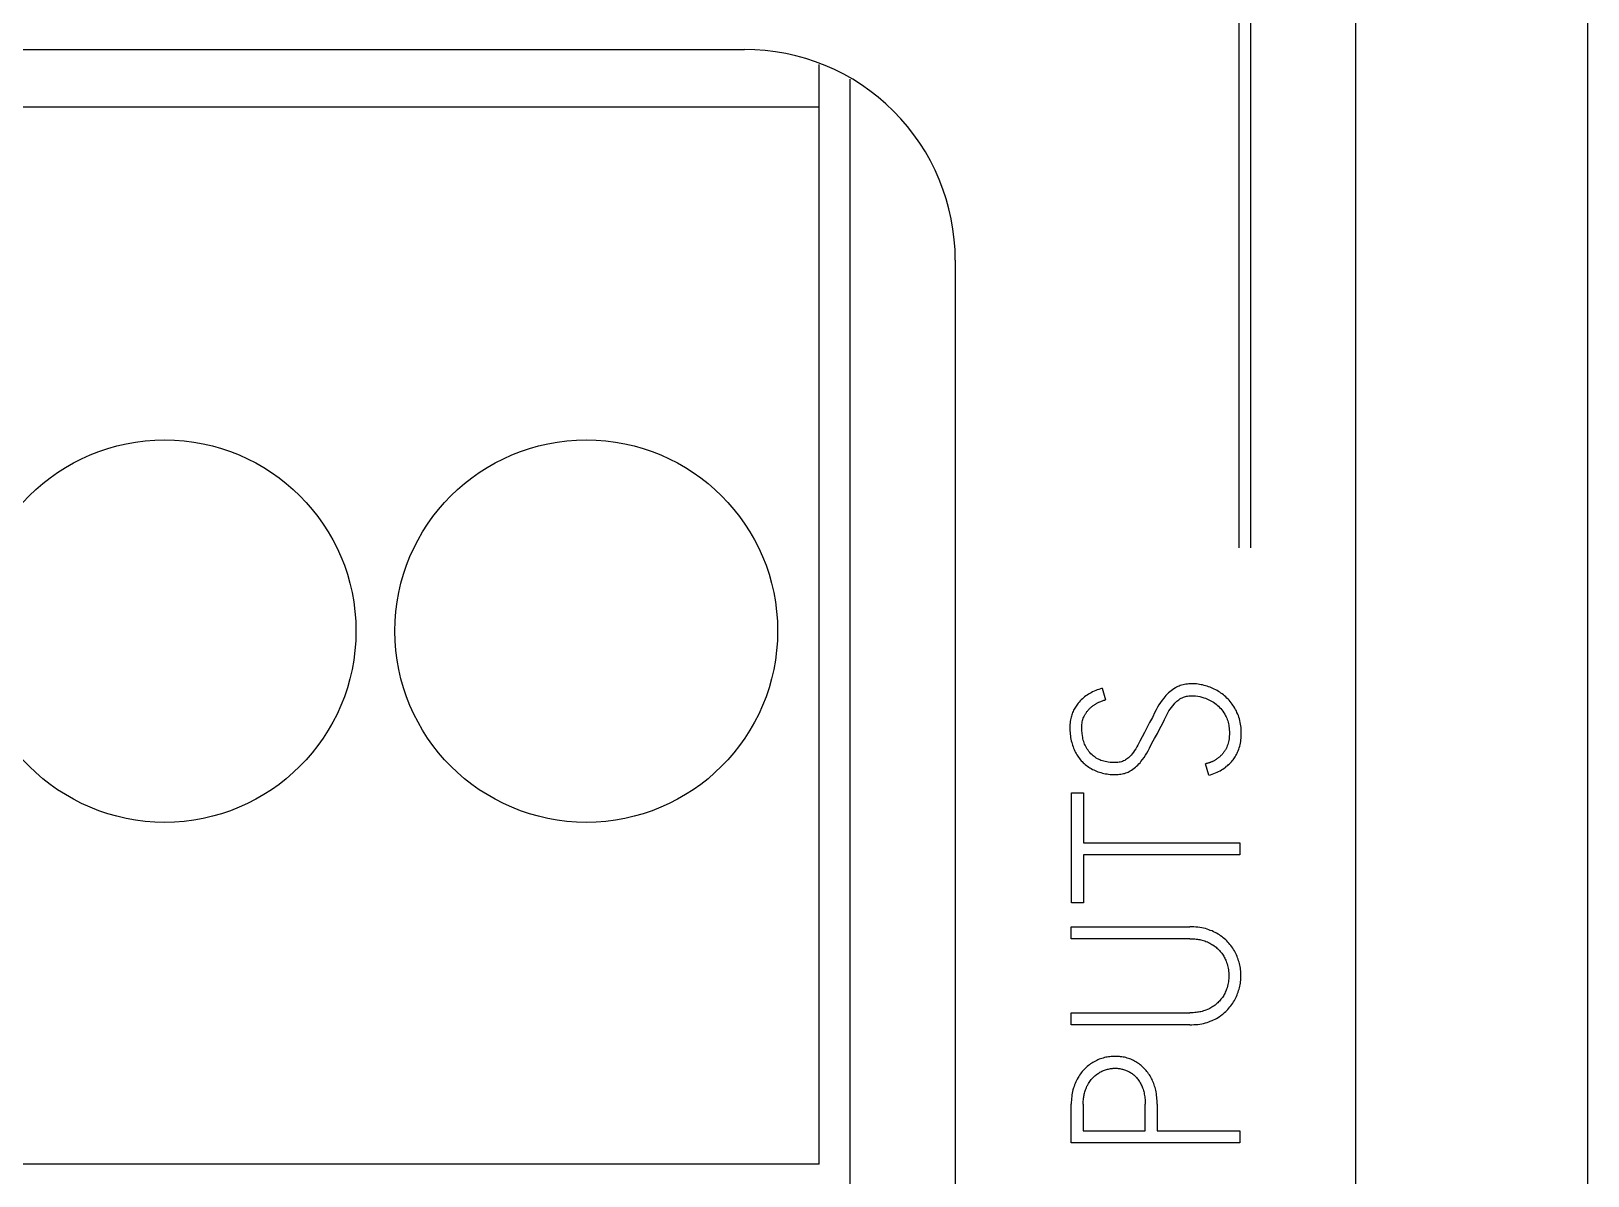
# Model space of a CAD drawing. Extents: x 867151 to 1787449, y -2071112 to -1028603.
# Drawn here: x 871243.68 to 871258.45, y -1032691.22 to -1032680.36 of the extents above; entities that cross this region are included whole.
import ezdxf

# ---------------------------------------------------------------- set-up
doc = ezdxf.new("R2010")
doc.units = 0
doc.header["$LTSCALE"] = 4
doc.header["$MEASUREMENT"] = 0
doc.layers.get('0').update_dxf_attribs({"linetype": 'CONTINUOUS'})
doc.layers.add('20000_FRONT_O', color=7, linetype='CONTINUOUS')

# ---------------------------------------------------------------- blocks, each defined once
blk = doc.blocks.new('A$C36C17930')
at = {"layer": '20000_FRONT_O', "color": 7, "linetype": 'Continuous'}
for p, q in [((45.001, 0.4), (45.001, 99.6)), ((42.801, 6.828), (42.801, 40.186)), ((41.801, 30.47), (41.801, 22.17)), ((41.691, 30.36), (41.691, 22.17)), ((8.001, 26.9), (37.001, 26.9)), ((37.711, 16.32), (37.711, 26.758)), ((38.001, 26.619), (38.001, 13.97)), ((37.711, 26.352), (9.291, 26.352)), ((39.001, 24.9), (39.001, 6.403)), ((40.348, 20.822), (40.333, 20.815)), ((40.363, 20.827), (40.348, 20.822)), ((40.379, 20.833), (40.363, 20.827)), ((40.394, 20.837), (40.379, 20.833)), ((40.394, 20.837), (40.425, 20.729)), ((41.061, 20.824), (41.048, 20.814)), ((41.075, 20.833), (41.061, 20.824)), ((41.089, 20.842), (41.075, 20.833)), ((41.1, 20.848), (41.089, 20.842)), ((41.111, 20.853), (41.1, 20.848)), ((41.123, 20.858), (41.111, 20.853)), ((41.135, 20.863), (41.123, 20.858)), ((41.148, 20.867), (41.135, 20.863)), ((41.161, 20.87), (41.148, 20.867)), ((41.174, 20.873), (41.161, 20.87)), ((41.187, 20.875), (41.174, 20.873)), ((41.202, 20.877), (41.187, 20.875)), ((41.217, 20.879), (41.202, 20.877)), ((41.231, 20.879), (41.217, 20.879)), ((41.246, 20.88), (41.231, 20.879)), ((41.261, 20.879), (41.246, 20.88)), ((41.275, 20.879), (41.261, 20.879)), ((41.289, 20.878), (41.275, 20.879)), ((41.304, 20.876), (41.289, 20.878)), ((41.318, 20.874), (41.304, 20.876)), ((41.332, 20.871), (41.318, 20.874)), ((41.347, 20.869), (41.332, 20.871)), ((41.361, 20.865), (41.347, 20.869)), ((41.375, 20.861), (41.361, 20.865)), ((41.389, 20.857), (41.375, 20.861)), ((41.403, 20.852), (41.389, 20.857)), ((41.417, 20.847), (41.403, 20.852)), ((41.431, 20.842), (41.417, 20.847)), ((41.445, 20.836), (41.431, 20.842)), ((41.458, 20.83), (41.445, 20.836)), ((41.471, 20.823), (41.458, 20.83)), ((41.484, 20.816), (41.471, 20.823)), ((40.153, 20.678), (40.147, 20.668)), ((40.16, 20.687), (40.153, 20.678)), ((40.168, 20.696), (40.16, 20.687)), ((40.177, 20.707), (40.168, 20.696)), ((40.186, 20.717), (40.177, 20.707)), ((40.196, 20.727), (40.186, 20.717)), ((40.207, 20.737), (40.196, 20.727)), ((40.217, 20.746), (40.207, 20.737)), ((40.228, 20.755), (40.217, 20.746)), ((40.24, 20.764), (40.228, 20.755)), ((40.252, 20.772), (40.24, 20.764)), ((40.265, 20.78), (40.252, 20.772)), ((40.278, 20.788), (40.265, 20.78)), ((40.291, 20.795), (40.278, 20.788)), ((40.304, 20.802), (40.291, 20.795)), ((40.318, 20.809), (40.304, 20.802)), ((40.305, 20.67), (40.31, 20.674)), ((40.31, 20.674), (40.315, 20.677)), ((40.315, 20.677), (40.32, 20.681)), ((40.333, 20.815), (40.318, 20.809)), ((40.32, 20.681), (40.325, 20.684)), ((40.325, 20.684), (40.33, 20.687)), ((40.33, 20.687), (40.335, 20.69)), ((40.335, 20.69), (40.34, 20.693)), ((40.34, 20.693), (40.345, 20.696)), ((40.345, 20.696), (40.35, 20.698)), ((40.35, 20.698), (40.355, 20.701)), ((40.355, 20.701), (40.364, 20.705)), ((40.364, 20.705), (40.372, 20.709)), ((40.372, 20.709), (40.38, 20.712)), ((40.38, 20.712), (40.388, 20.716)), ((40.388, 20.716), (40.396, 20.719)), ((40.396, 20.719), (40.404, 20.722)), ((40.404, 20.722), (40.411, 20.724)), ((40.411, 20.724), (40.418, 20.726)), ((40.418, 20.726), (40.425, 20.729)), ((40.933, 20.68), (40.92, 20.658)), ((40.948, 20.703), (40.933, 20.68)), ((40.962, 20.724), (40.948, 20.703)), ((40.978, 20.744), (40.962, 20.724)), ((40.988, 20.757), (40.978, 20.744)), ((40.999, 20.77), (40.988, 20.757)), ((41.011, 20.782), (40.999, 20.77)), ((41.023, 20.793), (41.011, 20.782)), ((41.035, 20.804), (41.023, 20.793)), ((41.048, 20.814), (41.035, 20.804)), ((41.063, 20.672), (41.076, 20.688)), ((41.076, 20.688), (41.084, 20.697)), ((41.084, 20.697), (41.093, 20.706)), ((41.093, 20.706), (41.103, 20.714)), ((41.103, 20.714), (41.112, 20.722)), ((41.112, 20.722), (41.122, 20.729)), ((41.122, 20.729), (41.132, 20.736)), ((41.132, 20.736), (41.143, 20.743)), ((41.143, 20.743), (41.154, 20.748)), ((41.154, 20.748), (41.165, 20.753)), ((41.165, 20.753), (41.174, 20.756)), ((41.174, 20.756), (41.184, 20.759)), ((41.184, 20.759), (41.193, 20.761)), ((41.193, 20.761), (41.203, 20.763)), ((41.203, 20.763), (41.217, 20.765)), ((41.217, 20.765), (41.232, 20.766)), ((41.232, 20.766), (41.246, 20.766)), ((41.246, 20.766), (41.264, 20.766)), ((41.264, 20.766), (41.281, 20.764)), ((41.281, 20.764), (41.3, 20.762)), ((41.3, 20.762), (41.319, 20.758)), ((41.319, 20.758), (41.339, 20.753)), ((41.339, 20.753), (41.359, 20.747)), ((41.359, 20.747), (41.373, 20.743)), ((41.373, 20.743), (41.387, 20.738)), ((41.387, 20.738), (41.4, 20.732)), ((41.4, 20.732), (41.413, 20.726)), ((41.413, 20.726), (41.426, 20.719)), ((41.426, 20.719), (41.438, 20.712)), ((41.438, 20.712), (41.451, 20.704)), ((41.451, 20.704), (41.463, 20.695)), ((41.463, 20.695), (41.475, 20.686)), ((41.475, 20.686), (41.486, 20.677)), ((41.497, 20.808), (41.484, 20.816)), ((41.486, 20.677), (41.498, 20.666)), ((41.509, 20.8), (41.497, 20.808)), ((41.521, 20.792), (41.509, 20.8)), ((41.533, 20.783), (41.521, 20.792)), ((41.545, 20.774), (41.533, 20.783)), ((41.556, 20.765), (41.545, 20.774)), ((41.567, 20.755), (41.556, 20.765)), ((41.578, 20.745), (41.567, 20.755)), ((41.588, 20.734), (41.578, 20.745)), ((41.598, 20.723), (41.588, 20.734)), ((41.608, 20.712), (41.598, 20.723)), ((41.617, 20.7), (41.608, 20.712)), ((41.626, 20.688), (41.617, 20.7)), ((41.635, 20.676), (41.626, 20.688)), ((41.643, 20.663), (41.635, 20.676)), ((40.094, 20.538), (40.092, 20.523)), ((40.097, 20.551), (40.094, 20.538)), ((40.099, 20.563), (40.097, 20.551)), ((40.102, 20.574), (40.099, 20.563)), ((40.106, 20.585), (40.102, 20.574)), ((40.11, 20.596), (40.106, 20.585)), ((40.114, 20.607), (40.11, 20.596)), ((40.118, 20.618), (40.114, 20.607)), ((40.123, 20.628), (40.118, 20.618)), ((40.129, 20.638), (40.123, 20.628)), ((40.134, 20.649), (40.129, 20.638)), ((40.14, 20.659), (40.134, 20.649)), ((40.147, 20.668), (40.14, 20.659)), ((40.206, 20.518), (40.208, 20.53)), ((40.208, 20.53), (40.211, 20.542)), ((40.211, 20.542), (40.215, 20.553)), ((40.215, 20.553), (40.219, 20.564)), ((40.219, 20.564), (40.224, 20.574)), ((40.224, 20.574), (40.227, 20.579)), ((40.227, 20.579), (40.229, 20.584)), ((40.229, 20.584), (40.232, 20.589)), ((40.232, 20.589), (40.235, 20.594)), ((40.235, 20.594), (40.238, 20.598)), ((40.238, 20.598), (40.241, 20.603)), ((40.241, 20.603), (40.244, 20.608)), ((40.244, 20.608), (40.247, 20.612)), ((40.247, 20.612), (40.25, 20.616)), ((40.25, 20.616), (40.254, 20.62)), ((40.254, 20.62), (40.257, 20.625)), ((40.257, 20.625), (40.26, 20.629)), ((40.26, 20.629), (40.264, 20.633)), ((40.264, 20.633), (40.267, 20.636)), ((40.267, 20.636), (40.271, 20.64)), ((40.271, 20.64), (40.274, 20.644)), ((40.274, 20.644), (40.278, 20.647)), ((40.278, 20.647), (40.282, 20.651)), ((40.282, 20.651), (40.287, 20.655)), ((40.287, 20.655), (40.291, 20.659)), ((40.291, 20.659), (40.296, 20.663)), ((40.296, 20.663), (40.301, 20.667)), ((40.301, 20.667), (40.305, 20.67)), ((40.87, 20.56), (40.844, 20.511)), ((40.894, 20.61), (40.87, 20.56)), ((40.907, 20.634), (40.894, 20.61)), ((40.92, 20.658), (40.907, 20.634)), ((40.965, 20.499), (40.985, 20.542)), ((40.985, 20.542), (41.006, 20.584)), ((41.006, 20.584), (41.017, 20.603)), ((41.017, 20.603), (41.028, 20.622)), ((41.028, 20.622), (41.039, 20.639)), ((41.039, 20.639), (41.051, 20.656)), ((41.051, 20.656), (41.063, 20.672)), ((41.498, 20.666), (41.508, 20.656)), ((41.508, 20.656), (41.519, 20.644)), ((41.519, 20.644), (41.529, 20.632)), ((41.529, 20.632), (41.538, 20.619)), ((41.538, 20.619), (41.548, 20.605)), ((41.548, 20.605), (41.557, 20.591)), ((41.557, 20.591), (41.565, 20.577)), ((41.565, 20.577), (41.571, 20.565)), ((41.571, 20.565), (41.576, 20.553)), ((41.576, 20.553), (41.581, 20.541)), ((41.581, 20.541), (41.585, 20.528)), ((41.585, 20.528), (41.589, 20.515)), ((41.652, 20.65), (41.643, 20.663)), ((41.659, 20.636), (41.652, 20.65)), ((41.667, 20.622), (41.659, 20.636)), ((41.673, 20.608), (41.667, 20.622)), ((41.68, 20.593), (41.673, 20.608)), ((41.686, 20.578), (41.68, 20.593)), ((41.691, 20.562), (41.686, 20.578)), ((41.696, 20.547), (41.691, 20.562)), ((41.701, 20.531), (41.696, 20.547)), ((41.704, 20.514), (41.701, 20.531)), ((40.089, 20.495), (40.088, 20.481)), ((40.088, 20.481), (40.088, 20.467)), ((40.088, 20.467), (40.088, 20.45)), ((40.088, 20.45), (40.089, 20.434)), ((40.09, 20.509), (40.089, 20.495)), ((40.089, 20.434), (40.09, 20.417)), ((40.092, 20.523), (40.09, 20.509)), ((40.09, 20.417), (40.091, 20.401)), ((40.091, 20.401), (40.093, 20.385)), ((40.093, 20.385), (40.095, 20.37)), ((40.201, 20.48), (40.202, 20.493)), ((40.201, 20.467), (40.201, 20.48)), ((40.202, 20.439), (40.201, 20.467)), ((40.202, 20.493), (40.204, 20.506)), ((40.205, 20.408), (40.202, 20.439)), ((40.204, 20.506), (40.206, 20.518)), ((40.207, 20.389), (40.205, 20.408)), ((40.21, 20.371), (40.207, 20.389)), ((40.795, 20.419), (40.773, 20.377)), ((40.818, 20.462), (40.795, 20.419)), ((40.844, 20.511), (40.818, 20.462)), ((40.892, 20.362), (40.918, 20.409)), ((40.918, 20.409), (40.942, 20.454)), ((40.942, 20.454), (40.965, 20.499)), ((41.589, 20.515), (41.592, 20.501)), ((41.592, 20.501), (41.595, 20.487)), ((41.595, 20.487), (41.597, 20.473)), ((41.597, 20.473), (41.599, 20.458)), ((41.599, 20.458), (41.6, 20.442)), ((41.6, 20.384), (41.599, 20.37)), ((41.6, 20.442), (41.601, 20.427)), ((41.601, 20.398), (41.6, 20.384)), ((41.601, 20.427), (41.601, 20.411)), ((41.601, 20.411), (41.601, 20.398)), ((41.707, 20.498), (41.704, 20.514)), ((41.71, 20.481), (41.707, 20.498)), ((41.712, 20.464), (41.71, 20.481)), ((41.713, 20.446), (41.712, 20.464)), ((41.712, 20.363), (41.714, 20.379)), ((41.714, 20.429), (41.713, 20.446)), ((41.714, 20.411), (41.714, 20.429)), ((41.714, 20.395), (41.714, 20.411)), ((41.714, 20.379), (41.714, 20.395)), ((40.095, 20.37), (40.098, 20.354)), ((40.098, 20.354), (40.101, 20.339)), ((40.101, 20.339), (40.105, 20.324)), ((40.105, 20.324), (40.109, 20.31)), ((40.109, 20.31), (40.113, 20.296)), ((40.113, 20.296), (40.118, 20.281)), ((40.118, 20.281), (40.123, 20.268)), ((40.123, 20.268), (40.128, 20.255)), ((40.128, 20.255), (40.134, 20.242)), ((40.134, 20.242), (40.141, 20.229)), ((40.212, 20.359), (40.21, 20.371)), ((40.215, 20.346), (40.212, 20.359)), ((40.219, 20.333), (40.215, 20.346)), ((40.223, 20.321), (40.219, 20.333)), ((40.227, 20.308), (40.223, 20.321)), ((40.233, 20.296), (40.227, 20.308)), ((40.239, 20.284), (40.233, 20.296)), ((40.245, 20.272), (40.239, 20.284)), ((40.252, 20.26), (40.245, 20.272)), ((40.26, 20.249), (40.252, 20.26)), ((40.268, 20.237), (40.26, 20.249)), ((40.278, 20.227), (40.268, 20.237)), ((40.69, 20.23), (40.679, 20.216)), ((40.701, 20.246), (40.69, 20.23)), ((40.712, 20.262), (40.701, 20.246)), ((40.722, 20.28), (40.712, 20.262)), ((40.732, 20.297), (40.722, 20.28)), ((40.752, 20.336), (40.732, 20.297)), ((40.773, 20.377), (40.752, 20.336)), ((40.818, 20.223), (40.83, 20.245)), ((40.83, 20.245), (40.842, 20.268)), ((40.842, 20.268), (40.866, 20.315)), ((40.866, 20.315), (40.892, 20.362)), ((41.549, 20.231), (41.546, 20.227)), ((41.552, 20.236), (41.549, 20.231)), ((41.555, 20.24), (41.552, 20.236)), ((41.558, 20.244), (41.555, 20.24)), ((41.561, 20.249), (41.558, 20.244)), ((41.564, 20.254), (41.561, 20.249)), ((41.567, 20.258), (41.564, 20.254)), ((41.569, 20.263), (41.567, 20.258)), ((41.572, 20.268), (41.569, 20.263)), ((41.574, 20.273), (41.572, 20.268)), ((41.576, 20.277), (41.574, 20.273)), ((41.581, 20.29), (41.576, 20.277)), ((41.586, 20.303), (41.581, 20.29)), ((41.59, 20.316), (41.586, 20.303)), ((41.593, 20.329), (41.59, 20.316)), ((41.596, 20.343), (41.593, 20.329)), ((41.598, 20.356), (41.596, 20.343)), ((41.599, 20.37), (41.598, 20.356)), ((41.674, 20.221), (41.679, 20.232)), ((41.679, 20.232), (41.685, 20.245)), ((41.685, 20.245), (41.69, 20.259)), ((41.69, 20.259), (41.695, 20.273)), ((41.695, 20.273), (41.699, 20.287)), ((41.699, 20.287), (41.703, 20.302)), ((41.703, 20.302), (41.706, 20.316)), ((41.706, 20.316), (41.708, 20.332)), ((41.708, 20.332), (41.711, 20.348)), ((41.711, 20.348), (41.712, 20.363)), ((40.141, 20.229), (40.147, 20.217)), ((40.147, 20.217), (40.154, 20.205)), ((40.154, 20.205), (40.162, 20.193)), ((40.162, 20.193), (40.17, 20.182)), ((40.17, 20.182), (40.178, 20.171)), ((40.178, 20.171), (40.186, 20.161)), ((40.186, 20.161), (40.195, 20.15)), ((40.195, 20.15), (40.204, 20.141)), ((40.204, 20.141), (40.214, 20.131)), ((40.214, 20.131), (40.224, 20.122)), ((40.224, 20.122), (40.234, 20.113)), ((40.234, 20.113), (40.245, 20.105)), ((40.245, 20.105), (40.256, 20.097)), ((40.256, 20.097), (40.267, 20.089)), ((40.267, 20.089), (40.278, 20.082)), ((40.288, 20.216), (40.278, 20.227)), ((40.298, 20.206), (40.288, 20.216)), ((40.31, 20.196), (40.298, 20.206)), ((40.319, 20.189), (40.31, 20.196)), ((40.329, 20.182), (40.319, 20.189)), ((40.338, 20.175), (40.329, 20.182)), ((40.349, 20.169), (40.338, 20.175)), ((40.36, 20.163), (40.349, 20.169)), ((40.372, 20.158), (40.36, 20.163)), ((40.383, 20.153), (40.372, 20.158)), ((40.396, 20.148), (40.383, 20.153)), ((40.409, 20.144), (40.396, 20.148)), ((40.424, 20.141), (40.409, 20.144)), ((40.438, 20.138), (40.424, 20.141)), ((40.452, 20.136), (40.438, 20.138)), ((40.469, 20.134), (40.452, 20.136)), ((40.485, 20.132), (40.469, 20.134)), ((40.502, 20.132), (40.485, 20.132)), ((40.518, 20.132), (40.502, 20.132)), ((40.531, 20.132), (40.518, 20.132)), ((40.543, 20.133), (40.531, 20.132)), ((40.555, 20.135), (40.543, 20.133)), ((40.566, 20.137), (40.555, 20.135)), ((40.577, 20.14), (40.566, 20.137)), ((40.588, 20.143), (40.577, 20.14)), ((40.598, 20.148), (40.588, 20.143)), ((40.608, 20.153), (40.598, 20.148)), ((40.617, 20.158), (40.608, 20.153)), ((40.626, 20.164), (40.617, 20.158)), ((40.635, 20.171), (40.626, 20.164)), ((40.643, 20.178), (40.635, 20.171)), ((40.652, 20.186), (40.643, 20.178)), ((40.66, 20.194), (40.652, 20.186)), ((40.668, 20.202), (40.66, 20.194)), ((40.679, 20.216), (40.668, 20.202)), ((40.697, 20.078), (40.709, 20.088)), ((40.709, 20.088), (40.72, 20.098)), ((40.72, 20.098), (40.731, 20.108)), ((40.731, 20.108), (40.742, 20.119)), ((40.742, 20.119), (40.753, 20.131)), ((40.753, 20.131), (40.762, 20.143)), ((40.762, 20.143), (40.777, 20.162)), ((40.777, 20.162), (40.791, 20.181)), ((40.791, 20.181), (40.805, 20.202)), ((40.805, 20.202), (40.818, 20.223)), ((41.38, 20.122), (41.375, 20.121)), ((41.406, 20.012), (41.375, 20.121)), ((41.385, 20.123), (41.38, 20.122)), ((41.391, 20.124), (41.385, 20.123)), ((41.396, 20.125), (41.391, 20.124)), ((41.401, 20.127), (41.396, 20.125)), ((41.406, 20.129), (41.401, 20.127)), ((41.411, 20.13), (41.406, 20.129)), ((41.416, 20.132), (41.411, 20.13)), ((41.421, 20.134), (41.416, 20.132)), ((41.426, 20.136), (41.421, 20.134)), ((41.431, 20.138), (41.426, 20.136)), ((41.436, 20.14), (41.431, 20.138)), ((41.441, 20.143), (41.436, 20.14)), ((41.446, 20.145), (41.441, 20.143)), ((41.451, 20.147), (41.446, 20.145)), ((41.456, 20.15), (41.451, 20.147)), ((41.46, 20.153), (41.456, 20.15)), ((41.465, 20.155), (41.46, 20.153)), ((41.47, 20.158), (41.465, 20.155)), ((41.474, 20.161), (41.47, 20.158)), ((41.479, 20.164), (41.474, 20.161)), ((41.483, 20.167), (41.479, 20.164)), ((41.488, 20.17), (41.483, 20.167)), ((41.492, 20.174), (41.488, 20.17)), ((41.496, 20.177), (41.492, 20.174)), ((41.501, 20.18), (41.496, 20.177)), ((41.505, 20.184), (41.501, 20.18)), ((41.509, 20.188), (41.505, 20.184)), ((41.513, 20.191), (41.509, 20.188)), ((41.517, 20.195), (41.513, 20.191)), ((41.521, 20.199), (41.517, 20.195)), ((41.525, 20.202), (41.521, 20.199)), ((41.528, 20.206), (41.525, 20.202)), ((41.532, 20.21), (41.528, 20.206)), ((41.536, 20.214), (41.532, 20.21)), ((41.539, 20.219), (41.536, 20.214)), ((41.543, 20.223), (41.539, 20.219)), ((41.546, 20.227), (41.543, 20.223)), ((41.551, 20.079), (41.563, 20.087)), ((41.563, 20.087), (41.575, 20.097)), ((41.575, 20.097), (41.585, 20.105)), ((41.585, 20.105), (41.594, 20.113)), ((41.594, 20.113), (41.603, 20.121)), ((41.603, 20.121), (41.612, 20.13)), ((41.612, 20.13), (41.62, 20.139)), ((41.62, 20.139), (41.628, 20.149)), ((41.628, 20.149), (41.636, 20.158)), ((41.636, 20.158), (41.643, 20.168)), ((41.643, 20.168), (41.65, 20.178)), ((41.65, 20.178), (41.657, 20.188)), ((41.657, 20.188), (41.663, 20.199)), ((41.663, 20.199), (41.669, 20.21)), ((41.669, 20.21), (41.674, 20.221)), ((40.278, 20.082), (40.29, 20.075)), ((40.29, 20.075), (40.302, 20.068)), ((40.302, 20.068), (40.315, 20.062)), ((40.315, 20.062), (40.328, 20.056)), ((40.328, 20.056), (40.341, 20.051)), ((40.341, 20.051), (40.354, 20.045)), ((40.354, 20.045), (40.368, 20.041)), ((40.368, 20.041), (40.382, 20.037)), ((40.382, 20.037), (40.396, 20.033)), ((40.396, 20.033), (40.411, 20.029)), ((40.411, 20.029), (40.425, 20.026)), ((40.425, 20.026), (40.44, 20.024)), ((40.44, 20.024), (40.455, 20.022)), ((40.455, 20.022), (40.471, 20.02)), ((40.471, 20.02), (40.487, 20.019)), ((40.487, 20.019), (40.503, 20.019)), ((40.503, 20.019), (40.518, 20.018)), ((40.518, 20.018), (40.532, 20.019)), ((40.532, 20.019), (40.545, 20.019)), ((40.545, 20.019), (40.558, 20.021)), ((40.558, 20.021), (40.572, 20.022)), ((40.572, 20.022), (40.584, 20.024)), ((40.584, 20.024), (40.596, 20.027)), ((40.596, 20.027), (40.607, 20.03)), ((40.607, 20.03), (40.619, 20.034)), ((40.619, 20.034), (40.63, 20.038)), ((40.63, 20.038), (40.64, 20.042)), ((40.64, 20.042), (40.65, 20.047)), ((40.65, 20.047), (40.66, 20.053)), ((40.66, 20.053), (40.673, 20.061)), ((40.673, 20.061), (40.685, 20.069)), ((40.685, 20.069), (40.697, 20.078)), ((41.406, 20.012), (41.422, 20.017)), ((41.422, 20.017), (41.437, 20.022)), ((41.437, 20.022), (41.453, 20.028)), ((41.453, 20.028), (41.468, 20.034)), ((41.468, 20.034), (41.484, 20.041)), ((41.484, 20.041), (41.499, 20.048)), ((41.499, 20.048), (41.512, 20.055)), ((41.512, 20.055), (41.525, 20.062)), ((41.525, 20.062), (41.538, 20.07)), ((41.538, 20.07), (41.551, 20.079)), ((40.103, 18.8), (40.103, 19.845)), ((40.103, 19.845), (40.217, 19.845)), ((40.217, 19.845), (40.217, 19.37)), ((40.217, 19.37), (41.701, 19.37)), ((41.701, 19.37), (41.701, 19.257)), ((40.217, 19.257), (40.217, 18.8)), ((41.701, 19.257), (40.217, 19.257)), ((40.217, 18.8), (40.103, 18.8)), ((40.099, 18.461), (40.099, 18.574)), ((40.099, 18.574), (41.226, 18.574)), ((41.226, 18.461), (40.099, 18.461)), ((41.245, 18.574), (41.226, 18.574)), ((41.226, 18.461), (41.241, 18.46)), ((41.241, 18.46), (41.257, 18.46)), ((41.265, 18.573), (41.245, 18.574)), ((41.257, 18.46), (41.272, 18.459)), ((41.284, 18.571), (41.265, 18.573)), ((41.272, 18.459), (41.287, 18.457)), ((41.303, 18.569), (41.284, 18.571)), ((41.32, 18.567), (41.303, 18.569)), ((41.338, 18.564), (41.32, 18.567)), ((41.355, 18.56), (41.338, 18.564)), ((41.373, 18.556), (41.355, 18.56)), ((41.389, 18.551), (41.373, 18.556)), ((41.405, 18.546), (41.389, 18.551)), ((41.42, 18.54), (41.405, 18.546)), ((41.436, 18.534), (41.42, 18.54)), ((41.45, 18.527), (41.436, 18.534)), ((41.465, 18.52), (41.45, 18.527)), ((41.479, 18.512), (41.465, 18.52)), ((41.493, 18.504), (41.479, 18.512)), ((41.506, 18.496), (41.493, 18.504)), ((41.518, 18.488), (41.506, 18.496)), ((41.531, 18.479), (41.518, 18.488)), ((41.543, 18.469), (41.531, 18.479)), ((41.554, 18.46), (41.543, 18.469)), ((41.566, 18.45), (41.554, 18.46)), ((41.287, 18.457), (41.298, 18.456)), ((41.298, 18.456), (41.309, 18.454)), ((41.309, 18.454), (41.32, 18.452)), ((41.32, 18.452), (41.331, 18.45)), ((41.331, 18.45), (41.342, 18.447)), ((41.342, 18.447), (41.355, 18.443)), ((41.355, 18.443), (41.367, 18.439)), ((41.367, 18.439), (41.379, 18.435)), ((41.379, 18.435), (41.392, 18.43)), ((41.392, 18.43), (41.403, 18.424)), ((41.403, 18.424), (41.414, 18.419)), ((41.414, 18.419), (41.425, 18.413)), ((41.425, 18.413), (41.435, 18.407)), ((41.435, 18.407), (41.445, 18.401)), ((41.445, 18.401), (41.455, 18.394)), ((41.455, 18.394), (41.465, 18.387)), ((41.465, 18.387), (41.474, 18.38)), ((41.474, 18.38), (41.483, 18.372)), ((41.483, 18.372), (41.491, 18.365)), ((41.491, 18.365), (41.499, 18.357)), ((41.499, 18.357), (41.507, 18.349)), ((41.507, 18.349), (41.514, 18.34)), ((41.514, 18.34), (41.521, 18.332)), ((41.521, 18.332), (41.528, 18.323)), ((41.528, 18.323), (41.535, 18.314)), ((41.535, 18.314), (41.541, 18.305)), ((41.576, 18.439), (41.566, 18.45)), ((41.587, 18.428), (41.576, 18.439)), ((41.597, 18.418), (41.587, 18.428)), ((41.606, 18.406), (41.597, 18.418)), ((41.615, 18.395), (41.606, 18.406)), ((41.624, 18.383), (41.615, 18.395)), ((41.632, 18.371), (41.624, 18.383)), ((41.64, 18.359), (41.632, 18.371)), ((41.648, 18.346), (41.64, 18.359)), ((41.655, 18.333), (41.648, 18.346)), ((41.662, 18.32), (41.655, 18.333)), ((41.668, 18.307), (41.662, 18.32)), ((41.541, 18.305), (41.547, 18.295)), ((41.547, 18.295), (41.552, 18.286)), ((41.552, 18.286), (41.557, 18.276)), ((41.557, 18.276), (41.562, 18.266)), ((41.562, 18.266), (41.567, 18.256)), ((41.567, 18.256), (41.571, 18.246)), ((41.571, 18.246), (41.575, 18.235)), ((41.575, 18.235), (41.579, 18.222)), ((41.579, 18.222), (41.583, 18.208)), ((41.583, 18.208), (41.587, 18.193)), ((41.587, 18.193), (41.59, 18.18)), ((41.59, 18.18), (41.592, 18.166)), ((41.592, 18.166), (41.594, 18.152)), ((41.674, 18.293), (41.668, 18.307)), ((41.679, 18.28), (41.674, 18.293)), ((41.684, 18.266), (41.679, 18.28)), ((41.688, 18.252), (41.684, 18.266)), ((41.693, 18.238), (41.688, 18.252)), ((41.696, 18.224), (41.693, 18.238)), ((41.699, 18.21), (41.696, 18.224)), ((41.702, 18.196), (41.699, 18.21)), ((41.705, 18.182), (41.702, 18.196)), ((41.707, 18.167), (41.705, 18.182)), ((41.708, 18.153), (41.707, 18.167)), ((41.587, 18.025), (41.583, 18.01)), ((41.59, 18.039), (41.587, 18.025)), ((41.592, 18.053), (41.59, 18.039)), ((41.594, 18.067), (41.592, 18.053)), ((41.594, 18.152), (41.596, 18.138)), ((41.596, 18.081), (41.594, 18.067)), ((41.596, 18.138), (41.597, 18.124)), ((41.597, 18.096), (41.596, 18.081)), ((41.597, 18.124), (41.597, 18.11)), ((41.597, 18.11), (41.597, 18.096)), ((41.699, 18.01), (41.702, 18.024)), ((41.702, 18.024), (41.705, 18.038)), ((41.705, 18.038), (41.707, 18.053)), ((41.707, 18.053), (41.708, 18.067)), ((41.709, 18.139), (41.708, 18.153)), ((41.708, 18.067), (41.709, 18.081)), ((41.71, 18.124), (41.709, 18.139)), ((41.709, 18.081), (41.71, 18.096)), ((41.71, 18.11), (41.71, 18.124)), ((41.71, 18.096), (41.71, 18.11)), ((41.507, 17.869), (41.499, 17.861)), ((41.514, 17.878), (41.507, 17.869)), ((41.521, 17.886), (41.514, 17.878)), ((41.528, 17.895), (41.521, 17.886)), ((41.535, 17.904), (41.528, 17.895)), ((41.541, 17.913), (41.535, 17.904)), ((41.547, 17.922), (41.541, 17.913)), ((41.552, 17.932), (41.547, 17.922)), ((41.557, 17.942), (41.552, 17.932)), ((41.562, 17.952), (41.557, 17.942)), ((41.567, 17.962), (41.562, 17.952)), ((41.571, 17.972), (41.567, 17.962)), ((41.575, 17.982), (41.571, 17.972)), ((41.579, 17.996), (41.575, 17.982)), ((41.583, 18.01), (41.579, 17.996)), ((41.64, 17.861), (41.648, 17.874)), ((41.648, 17.874), (41.655, 17.887)), ((41.655, 17.887), (41.662, 17.9)), ((41.662, 17.9), (41.668, 17.913)), ((41.668, 17.913), (41.674, 17.927)), ((41.674, 17.927), (41.679, 17.94)), ((41.679, 17.94), (41.684, 17.954)), ((41.684, 17.954), (41.688, 17.968)), ((41.688, 17.968), (41.693, 17.982)), ((41.693, 17.982), (41.696, 17.996)), ((41.696, 17.996), (41.699, 18.01)), ((40.099, 17.644), (40.099, 17.757)), ((40.099, 17.757), (41.226, 17.757)), ((41.241, 17.757), (41.226, 17.757)), ((41.257, 17.758), (41.241, 17.757)), ((41.272, 17.759), (41.257, 17.758)), ((41.287, 17.761), (41.272, 17.759)), ((41.298, 17.762), (41.287, 17.761)), ((41.309, 17.764), (41.298, 17.762)), ((41.32, 17.766), (41.309, 17.764)), ((41.331, 17.768), (41.32, 17.766)), ((41.342, 17.771), (41.331, 17.768)), ((41.355, 17.775), (41.342, 17.771)), ((41.367, 17.779), (41.355, 17.775)), ((41.379, 17.783), (41.367, 17.779)), ((41.392, 17.788), (41.379, 17.783)), ((41.403, 17.793), (41.392, 17.788)), ((41.414, 17.799), (41.403, 17.793)), ((41.425, 17.805), (41.414, 17.799)), ((41.435, 17.811), (41.425, 17.805)), ((41.445, 17.817), (41.435, 17.811)), ((41.455, 17.824), (41.445, 17.817)), ((41.465, 17.831), (41.455, 17.824)), ((41.474, 17.838), (41.465, 17.831)), ((41.483, 17.845), (41.474, 17.838)), ((41.491, 17.853), (41.483, 17.845)), ((41.499, 17.861), (41.491, 17.853)), ((41.493, 17.714), (41.506, 17.722)), ((41.506, 17.722), (41.518, 17.73)), ((41.518, 17.73), (41.531, 17.74)), ((41.531, 17.74), (41.543, 17.749)), ((41.543, 17.749), (41.554, 17.759)), ((41.554, 17.759), (41.566, 17.769)), ((41.566, 17.769), (41.576, 17.78)), ((41.576, 17.78), (41.587, 17.79)), ((41.587, 17.79), (41.597, 17.802)), ((41.597, 17.802), (41.606, 17.813)), ((41.606, 17.813), (41.615, 17.825)), ((41.615, 17.825), (41.624, 17.837)), ((41.624, 17.837), (41.632, 17.849)), ((41.632, 17.849), (41.64, 17.861)), ((41.226, 17.644), (40.099, 17.644)), ((41.226, 17.644), (41.245, 17.644)), ((41.245, 17.644), (41.265, 17.645)), ((41.265, 17.645), (41.284, 17.646)), ((41.284, 17.646), (41.303, 17.648)), ((41.303, 17.648), (41.32, 17.651)), ((41.32, 17.651), (41.338, 17.654)), ((41.338, 17.654), (41.355, 17.657)), ((41.355, 17.657), (41.373, 17.662)), ((41.373, 17.662), (41.389, 17.666)), ((41.389, 17.666), (41.405, 17.672)), ((41.405, 17.672), (41.42, 17.678)), ((41.42, 17.678), (41.436, 17.684)), ((41.436, 17.684), (41.45, 17.691)), ((41.45, 17.691), (41.465, 17.698)), ((41.465, 17.698), (41.479, 17.705)), ((41.479, 17.705), (41.493, 17.714)), ((40.296, 17.28), (40.285, 17.272)), ((40.307, 17.287), (40.296, 17.28)), ((40.318, 17.293), (40.307, 17.287)), ((40.33, 17.299), (40.318, 17.293)), ((40.342, 17.305), (40.33, 17.299)), ((40.354, 17.311), (40.342, 17.305)), ((40.366, 17.316), (40.354, 17.311)), ((40.379, 17.32), (40.366, 17.316)), ((40.391, 17.324), (40.379, 17.32)), ((40.404, 17.328), (40.391, 17.324)), ((40.416, 17.332), (40.404, 17.328)), ((40.429, 17.335), (40.416, 17.332)), ((40.441, 17.337), (40.429, 17.335)), ((40.454, 17.339), (40.441, 17.337)), ((40.467, 17.341), (40.454, 17.339)), ((40.48, 17.343), (40.467, 17.341)), ((40.493, 17.344), (40.48, 17.343)), ((40.505, 17.344), (40.493, 17.344)), ((40.518, 17.344), (40.505, 17.344)), ((40.531, 17.344), (40.518, 17.344)), ((40.544, 17.344), (40.531, 17.344)), ((40.557, 17.343), (40.544, 17.344)), ((40.569, 17.341), (40.557, 17.343)), ((40.582, 17.339), (40.569, 17.341)), ((40.594, 17.337), (40.582, 17.339)), ((40.607, 17.335), (40.594, 17.337)), ((40.619, 17.332), (40.607, 17.335)), ((40.631, 17.328), (40.619, 17.332)), ((40.643, 17.324), (40.631, 17.328)), ((40.655, 17.32), (40.643, 17.324)), ((40.667, 17.316), (40.655, 17.32)), ((40.679, 17.311), (40.667, 17.316)), ((40.69, 17.305), (40.679, 17.311)), ((40.702, 17.299), (40.69, 17.305)), ((40.713, 17.293), (40.702, 17.299)), ((40.724, 17.286), (40.713, 17.293)), ((40.734, 17.279), (40.724, 17.286)), ((40.745, 17.272), (40.734, 17.279)), ((40.157, 17.129), (40.15, 17.115)), ((40.165, 17.142), (40.157, 17.129)), ((40.172, 17.154), (40.165, 17.142)), ((40.18, 17.166), (40.172, 17.154)), ((40.188, 17.178), (40.18, 17.166)), ((40.196, 17.189), (40.188, 17.178)), ((40.205, 17.2), (40.196, 17.189)), ((40.214, 17.21), (40.205, 17.2)), ((40.223, 17.22), (40.214, 17.21)), ((40.233, 17.23), (40.223, 17.22)), ((40.243, 17.239), (40.233, 17.23)), ((40.253, 17.248), (40.243, 17.239)), ((40.263, 17.257), (40.253, 17.248)), ((40.274, 17.265), (40.263, 17.257)), ((40.285, 17.272), (40.274, 17.265)), ((40.29, 17.123), (40.297, 17.131)), ((40.297, 17.131), (40.304, 17.138)), ((40.304, 17.138), (40.311, 17.146)), ((40.311, 17.146), (40.318, 17.153)), ((40.318, 17.153), (40.325, 17.16)), ((40.325, 17.16), (40.333, 17.166)), ((40.333, 17.166), (40.341, 17.172)), ((40.341, 17.172), (40.349, 17.178)), ((40.349, 17.178), (40.357, 17.183)), ((40.357, 17.183), (40.365, 17.189)), ((40.365, 17.189), (40.373, 17.194)), ((40.373, 17.194), (40.382, 17.198)), ((40.382, 17.198), (40.391, 17.203)), ((40.391, 17.203), (40.4, 17.206)), ((40.4, 17.206), (40.408, 17.21)), ((40.408, 17.21), (40.417, 17.214)), ((40.417, 17.214), (40.426, 17.217)), ((40.426, 17.217), (40.436, 17.219)), ((40.436, 17.219), (40.445, 17.222)), ((40.445, 17.222), (40.454, 17.224)), ((40.454, 17.224), (40.463, 17.226)), ((40.463, 17.226), (40.472, 17.228)), ((40.472, 17.228), (40.481, 17.229)), ((40.481, 17.229), (40.491, 17.23)), ((40.491, 17.23), (40.5, 17.231)), ((40.5, 17.231), (40.509, 17.231)), ((40.509, 17.231), (40.518, 17.231)), ((40.518, 17.231), (40.527, 17.231)), ((40.527, 17.231), (40.536, 17.231)), ((40.536, 17.231), (40.545, 17.23)), ((40.545, 17.23), (40.554, 17.229)), ((40.554, 17.229), (40.562, 17.228)), ((40.562, 17.228), (40.571, 17.226)), ((40.571, 17.226), (40.58, 17.224)), ((40.58, 17.224), (40.588, 17.222)), ((40.588, 17.222), (40.597, 17.22)), ((40.597, 17.22), (40.606, 17.217)), ((40.606, 17.217), (40.614, 17.214)), ((40.614, 17.214), (40.623, 17.211)), ((40.623, 17.211), (40.631, 17.208)), ((40.631, 17.208), (40.639, 17.204)), ((40.639, 17.204), (40.647, 17.2)), ((40.647, 17.2), (40.655, 17.195)), ((40.655, 17.195), (40.663, 17.191)), ((40.663, 17.191), (40.671, 17.186)), ((40.671, 17.186), (40.678, 17.18)), ((40.678, 17.18), (40.686, 17.175)), ((40.686, 17.175), (40.693, 17.169)), ((40.693, 17.169), (40.7, 17.162)), ((40.7, 17.162), (40.707, 17.156)), ((40.707, 17.156), (40.714, 17.149)), ((40.714, 17.149), (40.72, 17.142)), ((40.72, 17.142), (40.727, 17.134)), ((40.727, 17.134), (40.733, 17.127)), ((40.755, 17.264), (40.745, 17.272)), ((40.765, 17.256), (40.755, 17.264)), ((40.775, 17.247), (40.765, 17.256)), ((40.784, 17.238), (40.775, 17.247)), ((40.794, 17.229), (40.784, 17.238)), ((40.802, 17.22), (40.794, 17.229)), ((40.811, 17.21), (40.802, 17.22)), ((40.819, 17.2), (40.811, 17.21)), ((40.827, 17.19), (40.819, 17.2)), ((40.834, 17.179), (40.827, 17.19)), ((40.842, 17.169), (40.834, 17.179)), ((40.849, 17.158), (40.842, 17.169)), ((40.855, 17.147), (40.849, 17.158)), ((40.861, 17.135), (40.855, 17.147)), ((40.867, 17.123), (40.861, 17.135)), ((40.11, 16.996), (40.107, 16.979)), ((40.114, 17.012), (40.11, 16.996)), ((40.117, 17.028), (40.114, 17.012)), ((40.122, 17.044), (40.117, 17.028)), ((40.127, 17.059), (40.122, 17.044)), ((40.132, 17.073), (40.127, 17.059)), ((40.138, 17.088), (40.132, 17.073)), ((40.144, 17.102), (40.138, 17.088)), ((40.15, 17.115), (40.144, 17.102)), ((40.222, 16.975), (40.224, 16.985)), ((40.224, 16.985), (40.226, 16.995)), ((40.226, 16.995), (40.229, 17.006)), ((40.229, 17.006), (40.233, 17.017)), ((40.233, 17.017), (40.237, 17.028)), ((40.237, 17.028), (40.241, 17.039)), ((40.241, 17.039), (40.245, 17.05)), ((40.245, 17.05), (40.25, 17.06)), ((40.25, 17.06), (40.255, 17.069)), ((40.255, 17.069), (40.261, 17.079)), ((40.261, 17.079), (40.266, 17.088)), ((40.266, 17.088), (40.272, 17.097)), ((40.272, 17.097), (40.278, 17.106)), ((40.278, 17.106), (40.284, 17.115)), ((40.284, 17.115), (40.29, 17.123)), ((40.733, 17.127), (40.739, 17.119)), ((40.739, 17.119), (40.744, 17.11)), ((40.744, 17.11), (40.75, 17.101)), ((40.75, 17.101), (40.755, 17.093)), ((40.755, 17.093), (40.76, 17.084)), ((40.76, 17.084), (40.765, 17.074)), ((40.765, 17.074), (40.77, 17.064)), ((40.77, 17.064), (40.774, 17.054)), ((40.774, 17.054), (40.778, 17.044)), ((40.778, 17.044), (40.782, 17.033)), ((40.782, 17.033), (40.786, 17.021)), ((40.786, 17.021), (40.789, 17.01)), ((40.789, 17.01), (40.792, 16.999)), ((40.792, 16.999), (40.794, 16.986)), ((40.794, 16.986), (40.796, 16.974)), ((40.873, 17.111), (40.867, 17.123)), ((40.878, 17.099), (40.873, 17.111)), ((40.883, 17.087), (40.878, 17.099)), ((40.888, 17.074), (40.883, 17.087)), ((40.892, 17.062), (40.888, 17.074)), ((40.896, 17.049), (40.892, 17.062)), ((40.899, 17.036), (40.896, 17.049)), ((40.902, 17.023), (40.899, 17.036)), ((40.905, 17.007), (40.902, 17.023)), ((40.908, 16.99), (40.905, 17.007)), ((40.911, 16.974), (40.908, 16.99)), ((40.102, 16.927), (40.101, 16.91)), ((40.101, 16.91), (40.101, 16.892)), ((40.101, 16.523), (40.101, 16.892)), ((40.103, 16.945), (40.102, 16.927)), ((40.105, 16.963), (40.103, 16.945)), ((40.107, 16.979), (40.105, 16.963)), ((40.214, 16.905), (40.215, 16.919)), ((40.214, 16.892), (40.214, 16.905)), ((40.214, 16.892), (40.214, 16.637)), ((40.215, 16.919), (40.216, 16.932)), ((40.216, 16.932), (40.217, 16.946)), ((40.217, 16.946), (40.219, 16.956)), ((40.219, 16.956), (40.22, 16.965)), ((40.22, 16.965), (40.222, 16.975)), ((40.796, 16.974), (40.798, 16.961)), ((40.798, 16.961), (40.8, 16.948)), ((40.8, 16.948), (40.801, 16.934)), ((40.801, 16.934), (40.802, 16.92)), ((40.802, 16.92), (40.802, 16.906)), ((40.802, 16.906), (40.802, 16.892)), ((40.802, 16.637), (40.802, 16.892)), ((40.912, 16.958), (40.911, 16.974)), ((40.914, 16.941), (40.912, 16.958)), ((40.915, 16.925), (40.914, 16.941)), ((40.915, 16.908), (40.915, 16.925)), ((40.916, 16.892), (40.915, 16.908)), ((40.916, 16.892), (40.916, 16.637)), ((40.214, 16.637), (40.802, 16.637)), ((40.916, 16.637), (41.701, 16.637)), ((41.701, 16.637), (41.701, 16.523)), ((41.701, 16.523), (40.101, 16.523)), ((37.711, 16.32), (9.291, 16.32))]:
    blk.add_line(p, q, dxfattribs=at)
for centre in [(31.501, 21.38), (35.501, 21.38)]:
    blk.add_circle(centre, 1.815, dxfattribs=at)
blk.add_arc((37.001, 24.9), 2, 359.9936, 90.0027, dxfattribs=at)

msp = doc.modelspace()

# ---------------------------------------------------------------- block references
at = {"color": 0, "linetype": 'ByBlock', "ltscale": 25}
msp.add_blockref('A$C36C17930', (871213.445, -1032707.432), dxfattribs=at)

doc.saveas('drawing.dxf')
